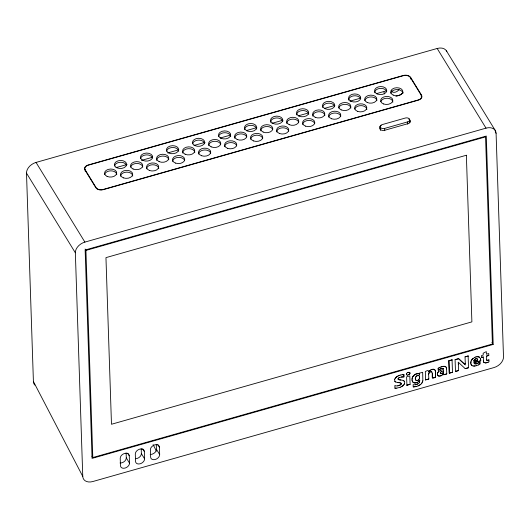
<?xml version="1.0" encoding="UTF-8"?>
<svg xmlns="http://www.w3.org/2000/svg" width="530" height="530" viewBox="0 0 530 530"><rect width="100%" height="100%" fill="white"/><g stroke="black" fill="none" stroke-linecap="round" stroke-linejoin="round"><path stroke-width="0.79" d="M412.048 379.791L412.28 377.744M422.854 380.851L422.675 372.312L419.449 373.173L419.508 374.193L419.449 373.173M470.918 363.918L470.825 361.93M470.799 362.997L471.077 360.97M437.31 374.253L437.462 373.047L438.595 371.563M394.658 379.288L394.85 381.242M415.805 376.671L415.467 379.679M415.295 378.778L415.407 377.658M419.634 377.506C419.846 379.42 417.68 381.037 415.924 380.275L415.434 379.626M428.816 379.016L425.59 379.871L428.816 379.016L428.631 374.193L429.121 372.729M428.657 374.24L429.154 372.782L430.499 371.881M443.603 370.755L443.126 372.802M443.65 371.364L442.49 373.358L440.615 373.676M440.238 373.113L441.053 371.808L443.636 370.801M409.975 373.173L409.524 374.332L407.438 375.147M406.404 373.657L406.47 374.75L407.471 375.2M406.325 374.266C406.404 372.689 408.61 371.749 409.829 372.683L410.001 373.219M412.095 378.764C412.36 376.002 414.818 373.955 417.488 373.65M422.569 381.911L422.821 380.805M437.495 373.1L437.376 374.783M477.557 359.234L477.722 360.036C471.574 363.977 473.926 357.843 477.232 358.817M473.913 361.122L474.118 360.354M419.548 382.176L419.687 380.335L418.329 381.785M398.249 379.493L398.162 378.44L399.395 377.466L403.091 376.85M398.189 378.486L398.003 378.97M404.609 383.415L403.111 385.747L400.19 387.251M404.324 384.31L404.695 382.481L404.39 381.315M394.691 379.334L396.182 377.035L399.063 375.492M471.11 361.023L472.157 359.221L474.781 357.379M422.542 381.858L421.37 383.806M419.508 378.466L418.382 379.977M412.684 376.89L414.699 374.683M440.576 372.179L440.35 373.484M409.862 373.743L408.915 374.73M395.009 378.519L397.043 376.472M425.623 379.924L425.312 371.503C431.572 368.35 425.908 374.485 430.877 369.874C432.069 369.264 433.891 368.834 434.898 369.993M446.571 368.86L446.77 373.915L443.742 374.77C444.153 371.517 441.669 376.923 439.88 375.975M443.663 373.584L442.411 375.001M471.554 360.115L472.959 358.512M419.647 380.348L417.461 382.296M437.76 372.57L439.204 371.139L440.781 370.424M422.046 382.845C420.164 385.741 416.487 386.787 413.214 386.867L413.142 384.694L415.613 384.767L418.395 383.568A2.961 2.08 -31.5 0 0 419.522 382.123M415.838 376.724L416.951 375.71L419.011 375.704M399.315 382.686L401.031 383.203A1.351 0.947 -31.5 0 1 401.164 384.257L399.951 385.237L397.831 385.853A6.718 4.717 -31.5 0 1 394.843 385.575L394.929 388.185L395.797 388.232M403.767 385.018L401.263 386.807M474.549 359.645L475.867 358.75M429.989 370.41L428.624 371.961M443.093 368.423C441.861 367.277 436.826 371.344 439.039 369.735M478.265 364.958L479.902 364.024C480.756 359.897 476.801 365.157 474.787 363.792M479.869 362.209L476.887 363.719L474.82 363.845L474.217 363.381M420.429 384.581L418.037 385.906M488.951 359.903L486.911 360.334M438.211 370.364L438.111 368.37L439.953 367.409M438.926 367.933L438.111 368.37M400.68 384.72L397.798 385.8M398.666 377.976L399.428 377.519M416.54 376.015L416.984 375.763M488.918 359.85L489.011 361.811L486.858 362.672M441.079 371.861L441.762 371.537M417.825 383.952L415.58 384.714M439.9 369.211L442.51 368.33M442.464 373.312L441.066 373.763M439.926 367.363L442.053 366.601M397.977 375.889L400.183 375.121M407.384 372.729L408.12 372.431M487.885 360.387L488.395 360.181M440.755 370.377L443.583 369.324L443.418 368.708M430.877 369.874L431.904 369.483M440.596 375.816L441.55 375.459M417.494 382.349L415.52 382.865A4.028 2.829 -31.5 0 1 413.281 382.435L412.751 381.971M415.566 374.147L418.263 373.657M476.192 365.707L478.292 365.004M474.748 357.333L475.827 357.008M488.13 362.295L486.063 362.851M441.026 366.886L443.093 366.363M400.223 387.298L396.784 388.099M34.854 385.085A10.567 7.42 -31.5 0 1 33.41 381.494L26.5 173.131A10.567 7.42 -31.5 0 1 36.04 162.425L437.171 48.468A10.567 7.42 -31.5 0 1 446.836 51.648M115.951 167.646L127.094 164.479M141.417 160.411L152.56 157.244M167.685 152.951L178.829 149.785M193.947 145.485L205.09 142.325M220.215 138.025L230.557 135.084M246.477 130.566L256.825 127.624M271.943 123.331L283.086 120.164M298.211 115.865L308.559 112.93M324.473 108.405L334.821 105.47M349.946 101.17L360.287 98.229M376.207 93.711L386.555 90.769M395.963 96.288L397.467 95.864A10.156 7.135 -31.5 0 0 403.151 92.657M380.447 127.359A3.173 2.094 -1.9 0 0 384.641 128.426L407.643 121.893A3.173 2.094 -1.9 0 0 409.478 119.111A3.173 2.094 -1.9 0 0 405.284 118.044L382.282 124.576A3.173 2.094 -1.9 0 0 380.447 127.359L380.547 130.406M82.766 476.397L75.346 252.797A10.567 7.42 -31.5 0 1 84.886 242.097L486.017 128.141A10.567 7.42 -31.5 0 1 496.08 133.275L503.5 356.869A10.567 7.42 -31.5 0 1 493.96 367.575L92.829 481.531A10.567 7.42 -31.5 0 1 82.766 476.397L33.41 381.494M85.078 249.04L85.92 250.412L485.546 136.879L492.416 344.03L92.796 457.556L91.955 456.184M493.192 344.421L92.061 458.377L85.145 250.014L486.282 136.058L493.192 344.421L491.919 342.347M448.857 360.758L452.083 359.897L448.857 360.758L449.301 373.193L452.494 372.285L452.05 359.85M458.337 364.07L458.583 370.556L455.495 371.437L455.078 359.665L458.596 358.664L465.38 364.965L465.254 363.315M465.042 356.836L468.156 356.008L465.042 356.836L465.287 363.368M464.618 364.216L458.629 358.717L455.078 359.665M406.908 385.237L406.603 376.817L409.796 375.909L410.107 384.329L406.881 385.191L410.107 384.329M483.671 362.03L483.261 356.962L481.611 357.492L481.518 355.537L483.227 355.107L483.135 353.252L486.295 351.615L486.414 354.206L488.74 353.543L488.799 355.444L486.474 356.107L486.686 360.042M419.508 374.193L418.892 373.789M483.261 356.962L481.611 357.492M486.474 356.107L488.799 355.444M473.88 361.069L477.722 360.036M473.952 362.652L480.743 360.784L473.952 362.652L474.251 363.434M446.77 373.915L443.742 374.77M449.268 373.147L452.494 372.285M455.469 371.384L458.583 370.556M468.546 367.727L465.221 368.615L468.546 367.727L468.129 355.961M400.15 375.074L403.82 374.544L403.9 376.982L401.263 376.903M476.218 365.753L473.952 366.058M475.794 356.955L476.901 356.769M416.58 386.456L413.248 386.92M416.494 382.72L415.553 382.918A4.028 2.829 -31.5 0 1 413.314 382.488L412.367 381.368M430.473 371.828L431.254 371.788M417.481 375.578L418.329 375.478M417.521 380.434L415.891 380.222M443.067 366.309L445.405 366.548M485.374 362.917L486.096 362.904M475.032 366.018L473.038 365.965M396.811 388.145L394.929 388.185M437.349 374.736L437.555 375.227A2.988 2.1 -31.5 0 0 439.277 376.075L439.913 376.022M402.164 374.611L403.82 374.544M476.867 356.723L479.339 357.048L480.597 358.837M432.679 369.258L433.984 369.324M398.057 382.607L399.342 382.733M400.839 380.036L398.216 379.447M443.968 366.223L445.379 366.502L446.273 367.429M485.407 362.964L483.917 362.387M477.841 356.703L479.365 357.094M398.083 382.653L395.473 381.925M408.835 372.259L409.856 372.729M398.779 379.732L402.422 380.215L404.423 381.361M418.23 373.604L418.925 373.842M476.622 358.591L477.583 359.287M473.065 366.011L471.634 365.243M431.228 371.735L431.804 372M400.322 382.845L401.005 383.15A1.351 0.947 -31.5 0 1 401.13 384.21L401.157 384.257M403.635 380.626L404.085 380.944M484.334 362.732L483.638 361.977M395.095 381.6L395.506 381.978M465.247 368.661L458.238 362.182L458.37 364.117M443.06 368.376L443.451 368.754M418.985 375.657L419.468 376.201M471.177 364.64L471.66 365.289M486.944 360.38L486.56 359.439M445.876 366.866L446.505 368.092M394.817 381.196L395.128 381.646M431.778 371.947C433.772 374.452 429.711 380.679 435.627 377.082L435.342 371.113M446.392 50.787L495.239 130.453M495.219 131.864L496.08 133.275M437.171 48.468L486.017 128.141M421.549 95.195A5.691 3.763 -1.9 0 1 418.389 100.143L103.211 189.68A5.691 3.763 -1.9 0 1 95.817 187.726L84.932 169.971A5.691 3.763 -1.9 0 1 88.093 165.016L403.27 75.479A5.691 3.763 -1.9 0 1 410.664 77.433L421.549 95.195L421.602 96.818M421.304 96.844L421.251 95.274L410.359 77.519A5.366 3.544 -1.9 0 0 403.39 75.677L88.212 165.214A5.366 3.544 -1.9 0 0 85.231 169.885L85.284 171.448M479.902 364.024L479.835 362.162M85.231 169.885L96.122 187.64A5.366 3.544 -1.9 0 0 103.092 189.482L418.269 99.945A5.366 3.544 -1.9 0 0 421.251 95.274M36.04 162.425L84.886 242.097M26.5 173.131L75.346 252.797M157.821 444.61L159.431 447.234L159.669 454.548A4.876 3.425 -31.5 0 1 155.27 459.483A4.876 3.425 -31.5 0 1 150.626 457.118L150.381 449.804A4.876 3.425 -31.5 0 1 154.786 444.862A4.876 3.425 -31.5 0 1 159.431 447.234M156.29 444.418L156.449 449.294L159.669 454.548M142.736 448.89L144.352 451.52L144.591 458.828A4.876 3.425 -31.5 0 1 140.192 463.77A4.876 3.425 -31.5 0 1 135.541 461.398L135.302 454.091A4.876 3.425 -31.5 0 1 139.701 449.149A4.876 3.425 -31.5 0 1 144.352 451.52M141.212 448.705L141.371 453.574L144.591 458.828M127.657 453.176L129.267 455.8L129.512 463.114A4.876 3.425 -31.5 0 1 125.106 468.056A4.876 3.425 -31.5 0 1 120.462 465.684L120.224 458.37A4.876 3.425 -31.5 0 1 124.623 453.435A4.876 3.425 -31.5 0 1 129.267 455.8M126.127 452.984L126.292 457.86L129.512 463.114M434.872 369.94L435.19 370.51M153.11 444.577L156.416 451.116M470.885 363.871L471.203 364.686M412.121 380.626L412.393 381.415M435.156 370.457L435.375 371.166M419.442 376.154L419.661 377.559M480.564 358.783L480.703 359.698M446.479 368.045L446.604 368.913M412.015 379.745L412.148 380.673M483.42 360.844L483.492 361.493M480.677 359.645L480.743 360.784M448.89 360.804L449.301 373.193M435.421 371.908L435.627 377.082L432.407 377.936L432.255 373.286M410.664 77.433L410.717 79.056M419.714 380.388L419.74 381.05M408.782 119.144A3.862 2.557 -1.9 0 1 409.895 120.224L409.968 122.357M409.478 119.111L409.604 122.92M407.643 121.893L407.716 124.179M403.787 374.491L403.867 376.936M384.641 128.426L384.72 130.711M85.92 250.412L92.796 457.556M409.895 120.224A3.862 2.557 -1.9 0 1 408.014 123.656L384.641 130.294A3.862 2.557 -1.9 0 1 379.732 128.79A3.862 2.557 -1.9 0 1 381.255 125.491M126.292 457.86A4.876 3.425 -31.5 0 1 120.038 463.008M141.371 453.574A4.876 3.425 -31.5 0 1 135.561 458.735M156.449 449.294A4.876 3.425 -31.5 0 1 150.195 454.442M390.782 93.306A6.095 4.028 -1.9 0 1 396.97 89.557A6.095 4.028 -1.9 0 1 402.926 93.24M374.657 92.763A6.095 4.028 -1.9 0 1 379.911 88.43A6.095 4.028 -1.9 0 1 386.688 91.438M380.772 101.747A6.095 4.028 -1.9 0 1 387.284 98.249A6.095 4.028 -1.9 0 1 392.882 102.177M364.766 100.693A6.095 4.028 -1.9 0 1 370.954 96.944A6.095 4.028 -1.9 0 1 376.909 100.634M348.641 100.15A6.095 4.028 -1.9 0 1 353.894 95.824A6.095 4.028 -1.9 0 1 360.678 98.832M354.755 109.14A6.095 4.028 -1.9 0 1 361.268 105.642A6.095 4.028 -1.9 0 1 366.866 109.564M338.756 108.087A6.095 4.028 -1.9 0 1 344.937 104.337A6.095 4.028 -1.9 0 1 350.9 108.021M322.631 107.544A6.095 4.028 -1.9 0 1 327.878 103.211A6.095 4.028 -1.9 0 1 334.662 106.219M328.666 117.163A6.095 4.028 -1.9 0 1 334.298 113.049A6.095 4.028 -1.9 0 1 340.783 116.328M312.72 116.11A6.095 4.028 -1.9 0 1 318.45 111.744A6.095 4.028 -1.9 0 1 324.883 115.414M296.615 114.93A6.095 4.028 -1.9 0 1 302.345 110.565A6.095 4.028 -1.9 0 1 308.778 114.235M302.656 124.55A6.095 4.028 -1.9 0 1 308.288 120.436A6.095 4.028 -1.9 0 1 314.767 123.715M286.71 123.497A6.095 4.028 -1.9 0 1 291.957 119.17A6.095 4.028 -1.9 0 1 298.741 122.178M270.605 122.317A6.095 4.028 -1.9 0 1 276.329 117.951A6.095 4.028 -1.9 0 1 282.768 121.622M276.64 131.944A6.095 4.028 -1.9 0 1 282.271 127.829A6.095 4.028 -1.9 0 1 288.757 131.109M260.694 130.89A6.095 4.028 -1.9 0 1 265.947 126.564A6.095 4.028 -1.9 0 1 272.731 129.565M244.588 129.711A6.095 4.028 -1.9 0 1 250.319 125.345A6.095 4.028 -1.9 0 1 256.752 129.015M250.63 139.33A6.095 4.028 -1.9 0 1 256.262 135.216A6.095 4.028 -1.9 0 1 262.741 138.496M234.677 138.277A6.095 4.028 -1.9 0 1 239.931 133.951A6.095 4.028 -1.9 0 1 246.715 136.959M218.592 136.468A6.095 4.028 -1.9 0 1 224.78 132.719A6.095 4.028 -1.9 0 1 230.742 136.402M224.614 146.724A6.095 4.028 -1.9 0 1 230.245 142.61A6.095 4.028 -1.9 0 1 236.731 145.889M208.668 145.671A6.095 4.028 -1.9 0 1 213.921 141.344A6.095 4.028 -1.9 0 1 220.705 144.345M192.582 143.855A6.095 4.028 -1.9 0 1 198.77 140.112A6.095 4.028 -1.9 0 1 204.726 143.796M198.604 154.111A6.095 4.028 -1.9 0 1 204.229 149.997A6.095 4.028 -1.9 0 1 210.715 153.276M182.651 153.057A6.095 4.028 -1.9 0 1 188.382 148.691A6.095 4.028 -1.9 0 1 194.821 152.362M166.566 151.249A6.095 4.028 -1.9 0 1 172.753 147.499A6.095 4.028 -1.9 0 1 178.716 151.182M172.588 161.504A6.095 4.028 -1.9 0 1 178.219 157.39A6.095 4.028 -1.9 0 1 184.698 160.663M156.641 160.451A6.095 4.028 -1.9 0 1 162.365 156.085A6.095 4.028 -1.9 0 1 168.805 159.755M140.556 158.636A6.095 4.028 -1.9 0 1 146.267 154.906A6.095 4.028 -1.9 0 1 152.574 157.953M146.572 168.891A6.095 4.028 -1.9 0 1 152.686 164.757A6.095 4.028 -1.9 0 1 158.761 168.686M130.645 167.208A6.095 4.028 -1.9 0 1 136.833 163.459A6.095 4.028 -1.9 0 1 142.795 167.142M114.54 166.029A6.095 4.028 -1.9 0 1 120.25 162.293A6.095 4.028 -1.9 0 1 126.557 165.34M120.562 176.285A6.095 4.028 -1.9 0 1 126.67 172.144A6.095 4.028 -1.9 0 1 132.745 176.073M104.635 174.595A6.095 4.028 -1.9 0 1 110.823 170.845A6.095 4.028 -1.9 0 1 116.779 174.529M439.244 376.022A2.988 2.1 -31.5 0 1 437.528 375.18M399.077 89.252A4.472 3.14 -31.5 0 1 395.115 92.213A4.472 3.14 -31.5 0 1 391.418 90.935M384.409 93.876A10.156 7.135 -31.5 0 1 384.018 91.995M466.367 155.244L105.954 257.633L111.479 424.265L471.892 321.876L466.367 155.244M393.227 95.102A6.095 4.028 -1.9 0 0 402.846 92.048A6.095 4.028 -1.9 0 0 394.274 88.132A6.095 4.028 -1.9 0 0 393.227 95.102M377.128 93.929A6.095 4.028 -1.9 0 0 386.741 90.868A6.095 4.028 -1.9 0 0 378.168 86.96A6.095 4.028 -1.9 0 0 377.128 93.929M383.667 103.993A6.095 4.028 -1.9 0 0 392.823 100.349A6.095 4.028 -1.9 0 0 383.693 97.01A6.095 4.028 -1.9 0 0 383.667 103.993M367.217 102.495A6.095 4.028 -1.9 0 0 376.83 99.435A6.095 4.028 -1.9 0 0 368.257 95.526A6.095 4.028 -1.9 0 0 367.217 102.495M351.112 101.316A6.095 4.028 -1.9 0 0 360.725 98.262A6.095 4.028 -1.9 0 0 352.152 94.347A6.095 4.028 -1.9 0 0 351.112 101.316M357.651 111.386A6.095 4.028 -1.9 0 0 366.806 107.736A6.095 4.028 -1.9 0 0 357.684 104.403A6.095 4.028 -1.9 0 0 357.651 111.386M341.201 109.882A6.095 4.028 -1.9 0 0 350.82 106.828A6.095 4.028 -1.9 0 0 342.248 102.913A6.095 4.028 -1.9 0 0 341.201 109.882M325.095 108.71A6.095 4.028 -1.9 0 0 334.715 105.649A6.095 4.028 -1.9 0 0 326.142 101.74A6.095 4.028 -1.9 0 0 325.095 108.71M331.641 118.773A6.095 4.028 -1.9 0 0 340.79 115.129A6.095 4.028 -1.9 0 0 331.667 111.79A6.095 4.028 -1.9 0 0 331.641 118.773M315.191 117.276A6.095 4.028 -1.9 0 0 324.804 114.215A6.095 4.028 -1.9 0 0 316.231 110.306A6.095 4.028 -1.9 0 0 315.191 117.276M299.086 116.097A6.095 4.028 -1.9 0 0 308.698 113.042A6.095 4.028 -1.9 0 0 300.126 109.127A6.095 4.028 -1.9 0 0 299.086 116.097M305.625 126.166A6.095 4.028 -1.9 0 0 314.78 122.516A6.095 4.028 -1.9 0 0 305.651 119.177A6.095 4.028 -1.9 0 0 305.625 126.166M289.175 124.663A6.095 4.028 -1.9 0 0 298.794 121.608A6.095 4.028 -1.9 0 0 290.221 117.693A6.095 4.028 -1.9 0 0 289.175 124.663M273.069 123.49A6.095 4.028 -1.9 0 0 282.689 120.429A6.095 4.028 -1.9 0 0 274.116 116.52A6.095 4.028 -1.9 0 0 273.069 123.49M279.615 133.553A6.095 4.028 -1.9 0 0 288.764 129.91A6.095 4.028 -1.9 0 0 279.641 126.571A6.095 4.028 -1.9 0 0 279.615 133.553M263.165 132.056A6.095 4.028 -1.9 0 0 272.778 128.995A6.095 4.028 -1.9 0 0 264.205 125.087A6.095 4.028 -1.9 0 0 263.165 132.056M247.06 130.877A6.095 4.028 -1.9 0 0 256.672 127.823A6.095 4.028 -1.9 0 0 248.1 123.907A6.095 4.028 -1.9 0 0 247.06 130.877M253.598 140.947A6.095 4.028 -1.9 0 0 262.754 137.297A6.095 4.028 -1.9 0 0 253.625 133.957A6.095 4.028 -1.9 0 0 253.598 140.947M237.148 139.443A6.095 4.028 -1.9 0 0 246.768 136.389A6.095 4.028 -1.9 0 0 238.189 132.474A6.095 4.028 -1.9 0 0 237.148 139.443M221.043 138.264A6.095 4.028 -1.9 0 0 230.663 135.21A6.095 4.028 -1.9 0 0 222.09 131.301A6.095 4.028 -1.9 0 0 221.043 138.264M195.033 145.657A6.095 4.028 -1.9 0 0 204.646 142.596A6.095 4.028 -1.9 0 0 196.073 138.688A6.095 4.028 -1.9 0 0 195.033 145.657M201.572 155.727A6.095 4.028 -1.9 0 0 210.728 152.077A6.095 4.028 -1.9 0 0 201.599 148.738A6.095 4.028 -1.9 0 0 201.572 155.727M211.139 146.836A6.095 4.028 -1.9 0 0 220.752 143.776A6.095 4.028 -1.9 0 0 212.179 139.867A6.095 4.028 -1.9 0 0 211.139 146.836M227.589 148.334A6.095 4.028 -1.9 0 0 236.738 144.69A6.095 4.028 -1.9 0 0 227.615 141.351A6.095 4.028 -1.9 0 0 227.589 148.334M185.122 154.223A6.095 4.028 -1.9 0 0 194.742 151.169A6.095 4.028 -1.9 0 0 186.162 147.254A6.095 4.028 -1.9 0 0 185.122 154.223M169.017 153.044A6.095 4.028 -1.9 0 0 178.636 149.99A6.095 4.028 -1.9 0 0 170.057 146.081A6.095 4.028 -1.9 0 0 169.017 153.044M175.562 163.114A6.095 4.028 -1.9 0 0 184.712 159.47A6.095 4.028 -1.9 0 0 175.589 156.131A6.095 4.028 -1.9 0 0 175.562 163.114M159.113 161.617A6.095 4.028 -1.9 0 0 168.726 158.556A6.095 4.028 -1.9 0 0 160.153 154.647A6.095 4.028 -1.9 0 0 159.113 161.617M143.007 160.438A6.095 4.028 -1.9 0 0 152.62 157.377A6.095 4.028 -1.9 0 0 144.047 153.468A6.095 4.028 -1.9 0 0 143.007 160.438M149.546 170.508A6.095 4.028 -1.9 0 0 158.702 166.857A6.095 4.028 -1.9 0 0 149.573 163.518A6.095 4.028 -1.9 0 0 149.546 170.508M133.096 169.004A6.095 4.028 -1.9 0 0 142.716 165.95A6.095 4.028 -1.9 0 0 134.136 162.034A6.095 4.028 -1.9 0 0 133.096 169.004M116.991 167.825A6.095 4.028 -1.9 0 0 126.61 164.77A6.095 4.028 -1.9 0 0 118.031 160.855A6.095 4.028 -1.9 0 0 116.991 167.825M123.536 177.894A6.095 4.028 -1.9 0 0 132.685 174.251A6.095 4.028 -1.9 0 0 123.563 170.912A6.095 4.028 -1.9 0 0 123.536 177.894M107.086 176.397A6.095 4.028 -1.9 0 0 116.699 173.336A6.095 4.028 -1.9 0 0 108.127 169.428A6.095 4.028 -1.9 0 0 107.086 176.397"/></g></svg>
